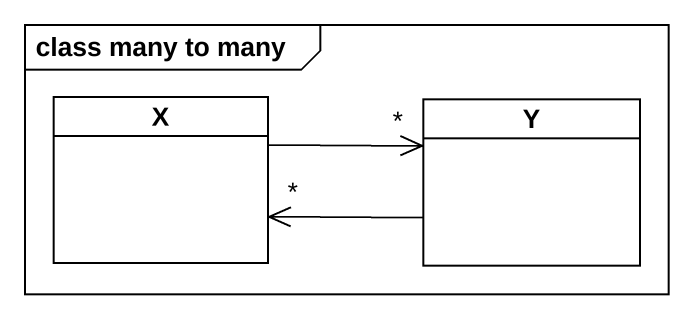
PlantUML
@startuml
mainframe class many to many
hide circle
hide empty members
class "X" as X_
class Y
X_ -right-> "*" Y
Y -left-> "*" X_
@enduml
